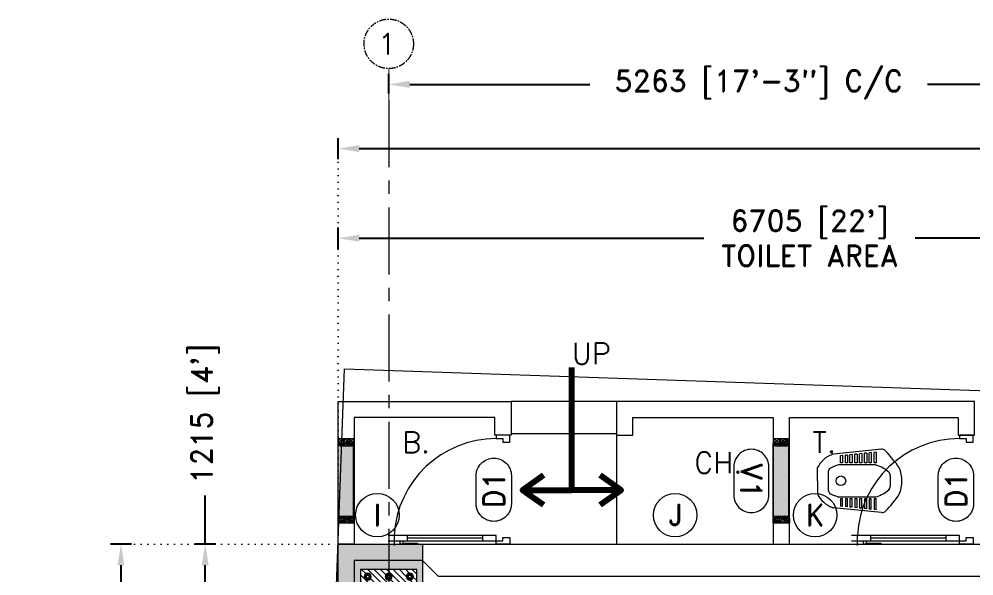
# Model space of a CAD drawing. Header units: millimetres. Extents: x 5227 to 261376, y 53707 to 123566.
# Drawn here: x 53795 to 60586, y 112463 to 116422 of the extents above; entities that cross this region are included whole.
import ezdxf

# ---------------------------------------------------------------- set-up
doc = ezdxf.new("R2010")
doc.units = ezdxf.units.MM
doc.header["$PDMODE"] = 35
doc.header["$PDSIZE"] = -10
doc.linetypes.add('CENTERX2', pattern=[101.6, 63.5, -12.7, 12.7, -12.7])
doc.linetypes.add('DOT', pattern=[6.35, 0, -6.35])
doc.layers.get('0').update_dxf_attribs({"lineweight": 0})
doc.layers.get('Defpoints').update_dxf_attribs({"lineweight": 0})
for name, color, linetype, lineweight in [('NETMANH', 44, 'Continuous', 0), ('PV_COLUMN_LINE', 4, 'Continuous', 0), ('PV_DIMENTION_SECOND_ROMANS', 7, 'Continuous', 0), ('PV_DOTED LINE', 252, 'DOT', 0), ('PV_EXTRA_LINE', 252, 'Continuous', 0), ('PV_GRID MARKING', 252, 'Continuous', 0), ('PV_MARKING_ARROW', 7, 'Continuous', 0), ('PV_MASONRY', 10, 'Continuous', 0), ('PV_SLAB_LINE', 30, 'Continuous', 0), ('PV_STEEL_I SECTION', 5, 'Continuous', 0), ('PV_STEEL_PLATE', 4, 'Continuous', 0), ('PV_TEXT_ROMAND', 1, 'Continuous', 0), ('PV_TEXT_ROMANS', 7, 'Continuous', 0)]:
    doc.layers.add(name, color=color, linetype=linetype, lineweight=lineweight)
doc.layers.add('PV_GRID_LINE', color=252, linetype='CENTERX2', lineweight=0, transparency=0.5)
doc.layers.add('PV_HATCH', color=252, linetype='Continuous', lineweight=0, transparency=0.5)
doc.styles.add('PV_ROMAND', font='romand.shx')
doc.styles.add('PV_ROMANS', font='romans.shx')
doc.dimstyles.new('PV_1-75_MM', dxfattribs={"dimscale": 75, "dimtxt": 2, "dimasz": 2, "dimexe": 1, "dimexo": 0.625, "dimtad": 0, "dimdec": 0, "dimdsep": 46, "dimtxsty": 'PV_ROMAND', "dimcen": 2.5, "dimadec": 0, "dimazin": 0, "dimtfac": 1, "dimtdec": 0, "dimtmove": 1, "dimatfit": 2, "dimfxl": 1, "dimfxlon": 1, "dimarcsym": 0})
doc.dimstyles.new('PV_1-75_MM_FOOT', dxfattribs={"dimscale": 75, "dimtxt": 2, "dimasz": 2, "dimexe": 1, "dimexo": 0.625, "dimtad": 0, "dimdec": 0, "dimdsep": 46, "dimtxsty": 'PV_ROMAND', "dimcen": 2.5, "dimadec": 0, "dimazin": 0, "dimtfac": 1, "dimtdec": 0, "dimtmove": 1, "dimatfit": 2, "dimfxl": 1, "dimfxlon": 1, "dimarcsym": 0})
pattern_1 = [(0, (-125.03, 0), (100, 100), [30, -70]), (0, (-125.03, 5), (100, 100), [30, -70]), (0, (-120.03, 15), (100, 100), [20, -80]), (0, (-115.03, 25), (100, 100), [15, -85]), (0, (-115.03, 35), (100, 100), [10, -90]), (0, (-140.03, 45), (100, 100), [5, -25, 5, -65]), (0, (-125.03, 50), (100, 100), [5, -40, 15, -40]), (0, (-105.03, 55), (100, 100), [5, -5, 5, -85]), (0, (-110.03, 60), (100, 100), [5, -95]), (0, (-115.03, 70), (100, 100), [15, -85]), (0, (-115.03, 80), (100, 100), [20, -80]), (0, (-120.03, 90), (100, 100), [25, -30, 5, -40]), (90, (-160.03, 30), (-100, 100), [5, -10, 25, -60]), (90, (-155.03, 40), (-100, 100), [5, -5, 15, -75]), (90, (-150.03, 80), (-100, 100), [10, -90]), (90, (-145.03, 40), (-100, 100), [20, -30, 5, -45]), (90, (-140.03, 95), (-100, 100), [5, -95]), (90, (-135.03, 45), (-100, 100), [15, -85]), (90, (-125.03, 50), (-100, 100), [10, -90]), (90, (-115.03, 50), (-100, 100), [5, -15, 15, -65]), (90, (-110.03, 55), (-100, 100), [5, -95]), (90, (-105.03, 35), (-100, 100), [14, -86]), (90, (-100.03, 15), (-100, 100), [10, -90]), (90, (-90.03, 55), (-100, 100), [5, -95]), (90, (-80.03, 50), (-100, 100), [15, -85]), (90, (-70.03, 50), (-100, 100), [15, -85]), (45, (-85.03, 10), (1e-14, 100), [7.071, -7.071, 7.071, -120.208356]), (45, (-105.03, 35), (1e-14, 100), [14.142, -127.279356]), (45, (-145.03, 85), (1e-14, 100), [14.142, -127.279356]), (45, (-125.03, 60), (1e-14, 100), [14.142, -127.279356]), (45, (-120.03, 40), (1e-14, 100), [14.142, -127.279356]), (45, (-90.03, 20), (1e-14, 100), [14.142, -127.279356]), (45, (-100.03, 25), (1e-14, 100), [21.2132, -120.208156]), (45, (-130.03, 70), (1e-14, 100), [7.071, -134.350356]), (45, (-135.03, 80), (1e-14, 100), [7.071, -134.350356]), (45, (-95.03, 80), (1e-14, 100), [7.071, -134.350356]), (45, (-135.03, 30), (1e-14, 100), [7.071, -134.350356]), (45, (-80.03, 65), (1e-14, 100), [7.071, -134.350356]), (45, (-115.03, 55), (1e-14, 100), [7.071, -134.350356]), (45, (-105.03, 65), (1e-14, 100), [7.071, -134.350356]), (135, (-110.03, 45), (-100, 1e-14), [7.071, -7.071, 21.2132, -106.066156]), (135, (-95.03, 45), (-100, 1e-14), [7.071, -134.350356]), (135, (-95.03, 10), (-100, 1e-14), [7.071, -134.350356]), (135, (-115.03, 35), (-100, 1e-14), [7.071, -134.350356]), (135, (-100.03, 55), (-100, 1e-14), [7.071, -134.350356]), (135, (-125.03, 30), (-100, 1e-14), [7.071, -134.350356]), (135, (-85.03, 30), (-100, 1e-14), [7.071, -134.350356]), (135, (-155.03, 0), (-100, 1e-14), [7.071, -134.350356]), (135, (-150.03, 5), (-100, 1e-14), [14.142, -127.279356]), (135, (-145.03, 10), (-100, 1e-14), [14.142, -127.279356]), (135, (-135.03, 10), (-100, 1e-14), [14.142, -127.279356]), (135, (-130.03, 20), (-100, 1e-14), [14.142, -127.279356]), (135, (-90.03, 60), (-100, 1e-14), [14.142, -127.279356]), (135, (-70.03, 10), (-100, 1e-14), [14.142, -127.279356]), (135, (-65.03, 90), (-100, 1e-14), [14.142, -127.279356]), (135, (-65.03, 80), (-100, 1e-14), [14.142, -127.279356]), (135, (-75.03, 75), (-100, 1e-14), [14.142, -127.279356]), (135, (-145.03, 75), (-100, 1e-14), [21.2132, -120.208156]), (135, (-80.03, 65), (-100, 1e-14), [21.2132, -120.208156]), (26.565051, (-135.033, 95), (100, 4e-08), [11.18, -212.426798]), (26.565051, (-135.033, 45), (100, 4e-08), [11.18, -212.426798]), (26.565051, (-125.033, 75), (100, 4e-08), [11.18, -212.426798]), (26.565051, (-95.033, 5), (100, 4e-08), [11.18, -212.426798]), (26.565051, (-100.033, 15), (100, 4e-08), [11.18, -212.426798]), (26.565051, (-130.033, 35), (100, 4e-08), [11.18, -212.426798]), (26.565051, (-130.033, 85), (100, 4e-08), [11.18, -212.426798]), (26.565051, (-100.033, 55), (100, 4e-08), [22.36, -201.246798]), (63.434949, (-100.033, 70), (5e-09, 100), [11.18, -212.426798]), (63.434949, (-85.033, 40), (5e-09, 100), [11.18, -212.426798]), (63.434949, (-135.033, 60), (5e-09, 100), [11.18, -212.426798]), (63.434949, (-155.033, 65), (5e-09, 100), [11.18, -212.426798]), (63.434949, (-95.033, 45), (5e-09, 100), [11.18, -212.426798]), (63.434949, (-105.033, 45), (5e-09, 100), [11.18, -212.426798]), (63.434949, (-145.033, 60), (5e-09, 100), [22.36, -201.246798]), (63.434949, (-70.033, 25), (5e-09, 100), [22.36, -201.246798]), (63.434949, (-80.033, 30), (5e-09, 100), [22.36, -201.246798]), (116.565051, (-160.033, 15), (-4e-08, 100), [11.18, -212.426798]), (116.565051, (-160.033, 70), (-4e-08, 100), [11.18, -212.426798]), (116.565051, (-140.033, 0), (-4e-08, 100), [11.18, -212.426798]), (116.565051, (-150.033, 90), (-4e-08, 100), [11.18, -212.426798]), (116.565051, (-140.033, 30), (-4e-08, 100), [11.18, -212.426798]), (116.565051, (-120.033, 40), (-4e-08, 100), [11.18, -212.426798]), (116.565051, (-110.033, 60), (-4e-08, 100), [11.18, -212.426798]), (116.565051, (-155.033, 20), (3.2e-05, 100.000016), [11.18, -212.426798]), (116.565051, (-130.033, 35), (-4e-08, 100), [11.18, -212.426798]), (116.565051, (-100.033, 25), (-4e-08, 100), [11.18, -212.426798]), (116.565051, (-90.033, 35), (-4e-08, 100), [11.18, -212.426798]), (116.565051, (-70.033, 65), (-4e-08, 100), [11.18, -212.426798]), (116.565051, (-145.033, 95), (-4e-08, 100), [11.18, -212.426798]), (116.565051, (-160.033, 90), (-4e-08, 100), [22.36, -201.246798]), (116.565051, (-145.033, 20), (-4e-08, 100), [22.36, -201.246798]), (153.434949, (-160.033, 5), (-100, 5e-09), [11.18, -212.426798]), (153.434949, (-75.033, 0), (-100, 5e-09), [11.18, -212.426798]), (153.434949, (-80.033, 50), (-100, 5e-09), [11.18, -212.426798]), (153.434949, (-120.033, 15), (-100, 5e-09), [11.18, -212.426798]), (153.434949, (-125.033, 5), (-100, 5e-09), [11.18, -212.426798]), (153.434949, (-115.033, 25), (-100, 5e-09), [11.18, -212.426798]), (153.434949, (-85.033, 85), (-100, 5e-09), [11.18, -212.426798]), (153.434949, (-75.033, 90), (-100, 5e-09), [22.36, -201.246798])]

# ---------------------------------------------------------------- blocks, each defined once
blk = doc.blocks.new('*U314')
at = {"color": 7}
blk.add_circle((0, 234.5), 234.5, dxfattribs=at)
at = {"layer": 'PV_EXTRA_LINE', "linetype": 'CENTERX2', "ltscale": 10}
blk.add_line((0, -299.9), (0, -33709.3), dxfattribs=at)
at = {"layer": 'PV_GRID MARKING', "color": 7, "const_width": 10}
blk.add_lwpolyline([(0, 0), (0, -299.9)], dxfattribs=at)
at = {"layer": 'PV_TEXT_ROMANS', "color": 7, "style": 'PV_ROMANS'}
blk.add_attdef('1', (-101.5, 132.4), '', height=200, dxfattribs=at)
blk = doc.blocks.new('*D779')
at = {"layer": 'Defpoints', "color": 0, "transparency": 16777216}
for p in [(61686.9, 115958.1), (56423.6, 115845.6), (61686.9, 115845.6)]:
    blk.add_point(p, dxfattribs=at)
at = {"layer": 'PV_DIMENTION_SECOND_ROMANS', "color": 0, "lineweight": -2, "transparency": 16777216}
for p, q in [((56423.6, 115892.5), (56423.6, 116033.1)), ((61686.9, 115892.5), (61686.9, 116033.1)), ((56573.6, 115958.1), (57854.8, 115958.1)), ((61536.9, 115958.1), (60255.7, 115958.1))]:
    blk.add_line(p, q, dxfattribs=at)
at = {"layer": 'PV_DIMENTION_SECOND_ROMANS', "color": 0, "transparency": 16777216}
for points in [[(56573.6, 115983.1), (56573.6, 115933.1), (56423.6, 115958.1)], [(61536.9, 115933.1), (61536.9, 115983.1), (61686.9, 115958.1)]]:
    blk.add_solid(points, dxfattribs=at)
at = {"layer": 'PV_DIMENTION_SECOND_ROMANS', "color": 0, "transparency": 16777216, "insert": (59055.3, 115958.1), "char_height": 150, "attachment_point": 5, "style": 'PV_ROMAND'}
blk.add_mtext('5263 [17\'-3"] C/C', dxfattribs=at)
blk = doc.blocks.new('*D785')
at = {"layer": 'Defpoints', "color": 0, "transparency": 16777216}
for p in [(62768.6, 114864.5), (56063.6, 113703.5), (62768.6, 113703.5)]:
    blk.add_point(p, dxfattribs=at)
at = {"layer": 'PV_DIMENTION_SECOND_ROMANS', "color": 0, "lineweight": -2, "transparency": 16777216}
for p, q in [((56063.6, 114789.5), (56063.6, 114939.5)), ((62768.6, 114789.5), (62768.6, 114939.5)), ((56213.6, 114864.5), (58665.7, 114864.5)), ((62618.6, 114864.5), (60166.6, 114864.5))]:
    blk.add_line(p, q, dxfattribs=at)
at = {"layer": 'PV_DIMENTION_SECOND_ROMANS', "color": 0, "transparency": 16777216}
for points in [[(56213.6, 114889.5), (56213.6, 114839.5), (56063.6, 114864.5)], [(62618.6, 114839.5), (62618.6, 114889.5), (62768.6, 114864.5)]]:
    blk.add_solid(points, dxfattribs=at)
at = {"layer": 'PV_DIMENTION_SECOND_ROMANS', "color": 0, "transparency": 16777216, "insert": (59416.1, 114864.5), "char_height": 150, "attachment_point": 5, "style": 'PV_ROMAND'}
blk.add_mtext("6705 [22']\\PTOILET AREA", dxfattribs=at)
blk = doc.blocks.new('*D788')
at = {"layer": 'Defpoints', "color": 0, "transparency": 16777216}
for p in [(88363.6, 115501.6), (56063.6, 112688.5), (88363.6, 112688.5)]:
    blk.add_point(p, dxfattribs=at)
at = {"layer": 'PV_DIMENTION_SECOND_ROMANS', "color": 0, "lineweight": -2, "transparency": 16777216}
for p, q in [((56063.6, 115426.6), (56063.6, 115576.6)), ((88363.6, 115426.6), (88363.6, 115576.6)), ((56213.6, 115501.6), (70023.9, 115501.6)), ((88213.6, 115501.6), (74403.3, 115501.6))]:
    blk.add_line(p, q, dxfattribs=at)
at = {"layer": 'PV_DIMENTION_SECOND_ROMANS', "color": 0, "transparency": 16777216}
for points in [[(56213.6, 115526.6), (56213.6, 115476.6), (56063.6, 115501.6)], [(88213.6, 115476.6), (88213.6, 115526.6), (88363.6, 115501.6)]]:
    blk.add_solid(points, dxfattribs=at)
at = {"layer": 'PV_DIMENTION_SECOND_ROMANS', "color": 0, "transparency": 16777216, "insert": (72213.6, 115501.6), "char_height": 150, "attachment_point": 5, "style": 'PV_ROMAND'}
blk.add_mtext("32300 [106'] OUT TO OUT BUILDING", dxfattribs=at)
blk = doc.blocks.new('*D792')
at = {"layer": 'Defpoints', "color": 0, "transparency": 16777216}
for p in [(56063.6, 112688.5), (54519.3, 90938.5), (56063.6, 90938.5)]:
    blk.add_point(p, dxfattribs=at)
at = {"layer": 'PV_DIMENTION_SECOND_ROMANS', "color": 0, "lineweight": -2, "transparency": 16777216}
for p, q in [((54594.3, 112688.5), (54444.3, 112688.5)), ((54519.3, 112538.5), (54519.3, 104156.8)), ((54519.3, 91088.5), (54519.3, 99470.2)), ((54594.3, 90938.5), (54444.3, 90938.5))]:
    blk.add_line(p, q, dxfattribs=at)
at = {"layer": 'PV_DIMENTION_SECOND_ROMANS', "color": 0, "transparency": 16777216}
for points in [[(54544.3, 112538.5), (54494.3, 112538.5), (54519.3, 112688.5)], [(54494.3, 91088.5), (54544.3, 91088.5), (54519.3, 90938.5)]]:
    blk.add_solid(points, dxfattribs=at)
at = {"layer": 'PV_DIMENTION_SECOND_ROMANS', "color": 0, "transparency": 16777216, "insert": (54519.3, 101813.5), "char_height": 150, "attachment_point": 5, "rotation": 90, "style": 'PV_ROMAND'}
blk.add_mtext('21750 [71\'-4"] OUT TO OUT BUILDING', dxfattribs=at)
blk = doc.blocks.new('*D826')
at = {"layer": 'Defpoints', "color": 0, "transparency": 16777216}
for p in [(55118, 112688.5), (56063.6, 112688.5), (56063.6, 111473.5)]:
    blk.add_point(p, dxfattribs=at)
at = {"layer": 'PV_DIMENTION_SECOND_ROMANS', "color": 0, "lineweight": -2, "transparency": 16777216}
for p, q in [((55118, 112688.5), (55118, 113034.6)), ((55193, 112688.5), (55043, 112688.5)), ((55118, 111623.5), (55118, 112538.5)), ((55193, 111473.5), (55043, 111473.5))]:
    blk.add_line(p, q, dxfattribs=at)
at = {"layer": 'PV_DIMENTION_SECOND_ROMANS', "color": 0, "transparency": 16777216}
for points in [[(55143, 112538.5), (55093, 112538.5), (55118, 112688.5)], [(55093, 111623.5), (55143, 111623.5), (55118, 111473.5)]]:
    blk.add_solid(points, dxfattribs=at)
at = {"layer": 'PV_DIMENTION_SECOND_ROMANS', "color": 0, "transparency": 16777216, "insert": (55118, 113617.2), "char_height": 150, "attachment_point": 5, "rotation": 90, "style": 'PV_ROMAND'}
blk.add_mtext("1215 [4']", dxfattribs=at)
blk = doc.blocks.new('G$C8B689587')
at = {"color": 0}
blk.add_lwpolyline([(-18, -10.4), (0, -20.8), (18, -10.4), (18, 10.4), (0, 20.8), (-18, 10.4)], close=True, dxfattribs=at)
for radius in [25, 12]:
    blk.add_circle((0, 0), radius, dxfattribs=at)
at = {"color": 8}
blk.add_circle((0, 0), 18, dxfattribs=at)
blk.add_arc((0, 0), 10.7, 260.61275, 197.73224, dxfattribs=at)
blk = doc.blocks.new('TYP. BASE PLATE2')
at = {"layer": 'PV_HATCH'}
h = blk.add_hatch(dxfattribs=at)
h.set_pattern_fill('ANSI31', color=252, scale=10)
h.paths.add_polyline_path([(21464.3, 21026.1), (21464.3, 20356.1), (21864.3, 20356.1), (21864.3, 21026.1)])
h.paths.add_polyline_path([(21839.3, 20976.1, 1), (21789.3, 20976.1, 1)], flags=16)
h.paths.add_polyline_path([(21689.3, 20976.1, 1), (21639.3, 20976.1, 1)], flags=16)
h.paths.add_polyline_path([(21539.3, 20976.1, 1), (21489.3, 20976.1, 1)], flags=16)
h.paths.add_polyline_path([(21539.3, 20691.1, 1), (21489.3, 20691.1, 1)], flags=16)
h.paths.add_polyline_path([(21839.3, 20691.1, 1), (21789.3, 20691.1, 1)], flags=16)
h.paths.add_polyline_path([(21839.3, 20406.1, 1), (21789.3, 20406.1, 1)], flags=16)
h.paths.add_polyline_path([(21689.3, 20406.1, 1), (21639.3, 20406.1, 1)], flags=16)
h.paths.add_polyline_path([(21539.3, 20406.1, 1), (21489.3, 20406.1, 1)], flags=16)
h.paths.add_polyline_path([(21564.3, 20916.1), (21564.3, 20926.1), (21764.3, 20926.1), (21764.3, 20916.1), (21666.8, 20916.1), (21666.8, 20466.1), (21764.3, 20466.1), (21764.3, 20456.1), (21564.3, 20456.1), (21564.3, 20466.1), (21661.8, 20466.1), (21661.8, 20916.1)], flags=16)
h.paths.add_polyline_path([(21805.3, 20960.6), (21796.3, 20965.8), (21796.3, 20976.1), (21796.3, 20986.5), (21805.3, 20991.7), (21814.3, 20996.9), (21823.3, 20991.7), (21832.3, 20986.5), (21832.3, 20976.1), (21832.3, 20965.8), (21823.3, 20960.6), (21814.3, 20955.4)], flags=0)
h.paths.add_polyline_path([(21655.3, 20960.6), (21646.3, 20965.8), (21646.3, 20976.1), (21646.3, 20986.5), (21655.3, 20991.7), (21664.3, 20996.9), (21673.3, 20991.7), (21682.3, 20986.5), (21682.3, 20976.1), (21682.3, 20965.8), (21673.3, 20960.6), (21664.3, 20955.4)], flags=0)
h.paths.add_polyline_path([(21505.3, 20960.6), (21496.3, 20965.8), (21496.3, 20976.1), (21496.3, 20986.5), (21505.3, 20991.7), (21514.3, 20996.9), (21523.3, 20991.7), (21532.3, 20986.5), (21532.3, 20976.1), (21532.3, 20965.8), (21523.3, 20960.6), (21514.3, 20955.4)], flags=0)
h.paths.add_polyline_path([(21505.3, 20675.6), (21496.3, 20680.8), (21496.3, 20691.1), (21496.3, 20701.5), (21505.3, 20706.7), (21514.3, 20711.9), (21523.3, 20706.7), (21532.3, 20701.5), (21532.3, 20691.1), (21532.3, 20680.8), (21523.3, 20675.6), (21514.3, 20670.4)], flags=0)
h.paths.add_polyline_path([(21805.3, 20675.6), (21796.3, 20680.8), (21796.3, 20691.1), (21796.3, 20701.5), (21805.3, 20706.7), (21814.3, 20711.9), (21823.3, 20706.7), (21832.3, 20701.5), (21832.3, 20691.1), (21832.3, 20680.8), (21823.3, 20675.6), (21814.3, 20670.4)], flags=0)
h.paths.add_polyline_path([(21805.3, 20390.6), (21796.3, 20395.8), (21796.3, 20406.1), (21796.3, 20416.5), (21805.3, 20421.7), (21814.3, 20426.9), (21823.3, 20421.7), (21832.3, 20416.5), (21832.3, 20406.1), (21832.3, 20395.8), (21823.3, 20390.6), (21814.3, 20385.4)], flags=0)
h.paths.add_polyline_path([(21655.3, 20390.6), (21646.3, 20395.8), (21646.3, 20406.1), (21646.3, 20416.5), (21655.3, 20421.7), (21664.3, 20426.9), (21673.3, 20421.7), (21682.3, 20416.5), (21682.3, 20406.1), (21682.3, 20395.8), (21673.3, 20390.6), (21664.3, 20385.4)], flags=0)
h.paths.add_polyline_path([(21505.3, 20390.6), (21496.3, 20395.8), (21496.3, 20406.1), (21496.3, 20416.5), (21505.3, 20421.7), (21514.3, 20426.9), (21523.3, 20421.7), (21532.3, 20416.5), (21532.3, 20406.1), (21532.3, 20395.8), (21523.3, 20390.6), (21514.3, 20385.4)], flags=0)
at = {"layer": 'PV_STEEL_I SECTION'}
for points in [[(21564.3, 20926.1), (21764.3, 20926.1), (21764.3, 20916.1), (21564.3, 20916.1)], [(21661.8, 20916.1), (21666.8, 20916.1), (21666.8, 20466.1), (21661.8, 20466.1)], [(21564.3, 20456.1), (21764.3, 20456.1), (21764.3, 20466.1), (21564.3, 20466.1)]]:
    blk.add_lwpolyline(points, close=True, dxfattribs=at)
at = {"layer": 'PV_STEEL_PLATE'}
blk.add_lwpolyline([(21464.3, 21026.1), (21864.3, 21026.1), (21864.3, 20356.1), (21464.3, 20356.1)], close=True, dxfattribs=at)
for p in [(21514.3, 20976.1), (21664.3, 20976.1), (21814.3, 20976.1), (21514.3, 20691.1), (21814.3, 20691.1), (21514.3, 20406.1), (21664.3, 20406.1), (21814.3, 20406.1)]:
    blk.add_blockref('G$C8B689587', p)
blk = doc.blocks.new('49TEYM21')
at = {"layer": 'PV_HATCH'}
h = blk.add_hatch(color=252, dxfattribs=at)
h.dxf.hatch_style = 1
h.paths.add_polyline_path([(46823.4, 21436.1), (46823.4, 20536.1), (47423.4, 20536.1), (47423.4, 21436.1)])
h.paths.add_polyline_path([(47263.4, 21256.1), (47263.4, 20586.1), (46863.4, 20586.1), (46863.4, 21256.1)], flags=16)
h.paths.add_polyline_path([(46938.4, 20636.1, 1), (46888.4, 20636.1, 1)], flags=0)
h.paths.add_polyline_path([(46904.4, 20620.6), (46895.4, 20625.8), (46895.4, 20636.1), (46895.4, 20646.5), (46904.4, 20651.7), (46913.4, 20656.9), (46922.4, 20651.7), (46931.4, 20646.5), (46931.4, 20636.1), (46931.4, 20625.8), (46922.4, 20620.6), (46913.4, 20615.4)], flags=0)
h.paths.add_polyline_path([(47088.4, 20636.1, 1), (47038.4, 20636.1, 1)], flags=0)
h.paths.add_polyline_path([(47054.4, 20620.6), (47045.4, 20625.8), (47045.4, 20636.1), (47045.4, 20646.5), (47054.4, 20651.7), (47063.4, 20656.9), (47072.4, 20651.7), (47081.4, 20646.5), (47081.4, 20636.1), (47081.4, 20625.8), (47072.4, 20620.6), (47063.4, 20615.4)], flags=0)
h.paths.add_polyline_path([(47238.4, 20636.1, 1), (47188.4, 20636.1, 1)], flags=0)
h.paths.add_polyline_path([(47204.4, 20620.6), (47195.4, 20625.8), (47195.4, 20636.1), (47195.4, 20646.5), (47204.4, 20651.7), (47213.4, 20656.9), (47222.4, 20651.7), (47231.4, 20646.5), (47231.4, 20636.1), (47231.4, 20625.8), (47222.4, 20620.6), (47213.4, 20615.4)], flags=0)
h.paths.add_polyline_path([(47238.4, 20921.1, 1), (47188.4, 20921.1, 1)], flags=0)
h.paths.add_polyline_path([(47204.4, 20905.6), (47195.4, 20910.8), (47195.4, 20921.1), (47195.4, 20931.5), (47204.4, 20936.7), (47213.4, 20941.9), (47222.4, 20936.7), (47231.4, 20931.5), (47231.4, 20921.1), (47231.4, 20910.8), (47222.4, 20905.6), (47213.4, 20900.4)], flags=0)
h.paths.add_polyline_path([(46938.4, 20921.1, 1), (46888.4, 20921.1, 1)], flags=0)
h.paths.add_polyline_path([(46904.4, 20905.6), (46895.4, 20910.8), (46895.4, 20921.1), (46895.4, 20931.5), (46904.4, 20936.7), (46913.4, 20941.9), (46922.4, 20936.7), (46931.4, 20931.5), (46931.4, 20921.1), (46931.4, 20910.8), (46922.4, 20905.6), (46913.4, 20900.4)], flags=0)
h.paths.add_polyline_path([(46938.4, 21206.1, 1), (46888.4, 21206.1, 1)], flags=0)
h.paths.add_polyline_path([(46904.4, 21190.6), (46895.4, 21195.8), (46895.4, 21206.1), (46895.4, 21216.5), (46904.4, 21221.7), (46913.4, 21226.9), (46922.4, 21221.7), (46931.4, 21216.5), (46931.4, 21206.1), (46931.4, 21195.8), (46922.4, 21190.6), (46913.4, 21185.4)], flags=0)
h.paths.add_polyline_path([(47088.4, 21206.1, 1), (47038.4, 21206.1, 1)], flags=0)
h.paths.add_polyline_path([(47054.4, 21190.6), (47045.4, 21195.8), (47045.4, 21206.1), (47045.4, 21216.5), (47054.4, 21221.7), (47063.4, 21226.9), (47072.4, 21221.7), (47081.4, 21216.5), (47081.4, 21206.1), (47081.4, 21195.8), (47072.4, 21190.6), (47063.4, 21185.4)], flags=0)
h.paths.add_polyline_path([(47238.4, 21206.1, 1), (47188.4, 21206.1, 1)], flags=0)
h.paths.add_polyline_path([(47204.4, 21190.6), (47195.4, 21195.8), (47195.4, 21206.1), (47195.4, 21216.5), (47204.4, 21221.7), (47213.4, 21226.9), (47222.4, 21221.7), (47231.4, 21216.5), (47231.4, 21206.1), (47231.4, 21195.8), (47222.4, 21190.6), (47213.4, 21185.4)], flags=0)
h.paths.add_polyline_path([(47060.9, 20696.1), (47060.9, 21146.1), (46963.4, 21146.1), (46963.4, 21156.1), (47163.4, 21156.1), (47163.4, 21146.1), (47065.9, 21146.1), (47065.9, 20696.1), (47163.4, 20696.1), (47163.4, 20686.1), (46963.4, 20686.1), (46963.4, 20696.1)], flags=0)
at = {"layer": 'PV_COLUMN_LINE'}
blk.add_lwpolyline([(47423.4, 21436.1), (46823.4, 21436.1), (46823.4, 20536.1), (47423.4, 20536.1)], close=True, dxfattribs=at)
at = {"layer": 'PV_DIMENTION_SECOND_ROMANS'}
blk.add_blockref('TYP. BASE PLATE2', (25399, 230), dxfattribs=at)
blk = doc.blocks.new('mb-di800')
blk.add_line((25, 850), (-8.2, 850))
for points in [[(25, 893.3), (25, 850)], [(25, 750), (65, 750), (65, 850), (25, 850), (25, 750)], [(65, 850), (65, 893.3)], [(25, 806.4), (3.4, 806.4), (3.4, 676.6)], [(25, 784.7), (7.7, 784.7), (7.7, 676.6), (3.4, 676.6)], [(65, 200), (65, 776.6)], [(25, 763.1), (25, 186.5)], [(65, 200), (25, 200), (25, 100), (65, 100), (65, 200)]]:
    blk.add_lwpolyline(points)
for points in [[(0, 0), (0, 100), (25, 100), (25, 50), (50, 50), (50, 0)], [(800, 0), (800, 100), (775, 100), (775, 50), (750, 50), (750, 0)]]:
    blk.add_lwpolyline(points, close=True)
at = {"layer": 'NETMANH', "linetype": 'Continuous'}
blk.add_line((45, 200), (45, 750), dxfattribs=at)
blk.add_arc((25, 100), 750, 0, 86.94277, dxfattribs=at)
blk = doc.blocks.new('A$C78EE208A')
for p, q in [((0.1893, 0.4891), (0.1092, 0.4891)), ((0.1893, 0.4891), (0.2694, 0.4891)), ((0.24, 0.4264), (0.1386, 0.4264)), ((0, 0.1066), (0.0287, 0.3932)), ((0.0372, 0.3392), (0.0385, 0.3519)), ((0.0817, 0.3519), (0.0385, 0.3519)), ((0.0817, 0.3392), (0.0817, 0.3519)), ((0.0931, 0.1479), (0.0931, 0.3639)), ((0.2855, 0.1479), (0.2855, 0.3639)), ((0.2969, 0.3519), (0.3401, 0.3519)), ((0.2969, 0.3392), (0.2969, 0.3519)), ((0.3414, 0.3392), (0.3401, 0.3519)), ((0.3785, 0.1071), (0.3499, 0.3932)), ((0.0315, 0.2823), (0.0328, 0.295)), ((0.0817, 0.295), (0.0328, 0.295)), ((0.0342, 0.3097), (0.0355, 0.3225)), ((0.0342, 0.3097), (0.0817, 0.3097)), ((0.0817, 0.3225), (0.0355, 0.3225)), ((0.0372, 0.3392), (0.0817, 0.3392)), ((0.0817, 0.3097), (0.0817, 0.3225)), ((0.0817, 0.2823), (0.0817, 0.295)), ((0.3414, 0.3392), (0.2969, 0.3392)), ((0.2969, 0.3225), (0.3431, 0.3225)), ((0.2969, 0.3097), (0.2969, 0.3225)), ((0.3444, 0.3097), (0.2969, 0.3097)), ((0.2969, 0.295), (0.3458, 0.295)), ((0.2969, 0.2823), (0.2969, 0.295)), ((0.3444, 0.3097), (0.3431, 0.3225)), ((0.3471, 0.2823), (0.3458, 0.295)), ((0.0257, 0.2244), (0.027, 0.2372)), ((0.0817, 0.2372), (0.027, 0.2372)), ((0.0285, 0.2529), (0.0298, 0.2656)), ((0.0285, 0.2529), (0.0817, 0.2529)), ((0.0817, 0.2656), (0.0298, 0.2656)), ((0.0315, 0.2823), (0.0817, 0.2823)), ((0.0817, 0.2529), (0.0817, 0.2656)), ((0.0817, 0.2244), (0.0817, 0.2372)), ((0.3471, 0.2823), (0.2969, 0.2823)), ((0.2969, 0.2529), (0.2969, 0.2656)), ((0.2969, 0.2656), (0.3488, 0.2656)), ((0.3501, 0.2529), (0.2969, 0.2529)), ((0.2969, 0.2372), (0.3516, 0.2372)), ((0.2969, 0.2244), (0.2969, 0.2372)), ((0.3501, 0.2529), (0.3488, 0.2656)), ((0.3529, 0.2244), (0.3516, 0.2372)), ((0.02, 0.1676), (0.0213, 0.1803)), ((0.0817, 0.1803), (0.0213, 0.1803)), ((0.0227, 0.195), (0.024, 0.2078)), ((0.0227, 0.195), (0.0817, 0.195)), ((0.0817, 0.2078), (0.024, 0.2078)), ((0.0257, 0.2244), (0.0817, 0.2244)), ((0.0817, 0.195), (0.0817, 0.2078)), ((0.0817, 0.1676), (0.0817, 0.1803)), ((0.3529, 0.2244), (0.2969, 0.2244)), ((0.2969, 0.195), (0.2969, 0.2078)), ((0.2969, 0.2078), (0.3546, 0.2078)), ((0.3559, 0.195), (0.2969, 0.195)), ((0.2969, 0.1803), (0.3573, 0.1803)), ((0.2969, 0.1676), (0.2969, 0.1803)), ((0.3559, 0.195), (0.3546, 0.2078)), ((0.3586, 0.1676), (0.3573, 0.1803)), ((0.017, 0.1381), (0.0183, 0.1509)), ((0.017, 0.1381), (0.0817, 0.1381)), ((0.0817, 0.1509), (0.0183, 0.1509)), ((0.02, 0.1676), (0.0817, 0.1676)), ((0.0817, 0.1381), (0.0817, 0.1509)), ((0.3586, 0.1676), (0.2969, 0.1676)), ((0.2969, 0.1509), (0.3603, 0.1509)), ((0.2969, 0.1381), (0.2969, 0.1509)), ((0.3616, 0.1381), (0.2969, 0.1381)), ((0.3616, 0.1381), (0.3603, 0.1509)), ((0.2204, 0.0538), (0.1582, 0.0538))]:
    blk.add_line(p, q)
blk.add_circle((0.19, 0.3496), 0.029)
for centre, radius, start, end in [((0.1827, 0.3444), 0.1623, 116.9171, 159.7262), ((0.1959, 0.3444), 0.1623, 20.2738, 63.0829), ((0.0585, 0.3902), 0.03, 159.7262, 174.2822), ((0.1386, 0.3964), 0.03, 90, 151.2906), ((0.24, 0.3964), 0.03, 28.7094, 90), ((0.3201, 0.3902), 0.03, 5.7178, 20.2738), ((0.1231, 0.1479), 0.03, 180, 197.3278), ((0.2555, 0.1479), 0.03, 342.6722, 0), ((0.2705, 0.1456), 0.015, 343.1769, 0), ((0.0299, 0.1036), 0.03, 174.2822, 226.1199), ((0.5728, 0.6683), 0.8134, 226.1199, 235.2459), ((0.1582, 0.0838), 0.03, 224.968, 270), ((0.2204, 0.0838), 0.03, 270, 315.032), ((-0.4817, 1.0129), 1.261, 306.56, 312.4215), ((0.3487, 0.1042), 0.03, 312.4215, 5.7178), ((0.1893, 0.1943), 0.2102, 247.5891, 292.4109)]:
    blk.add_arc(centre, radius, start, end)
for centre, major_axis, start_param, end_param in [((0.1893, 0.2689), (0, -0.2003), 3.924701, 4.218286), ((0.1893, 0.2689), (0, -0.2003), 2.0649, 2.358485), ((0.1893, 0.2385), (0, 0.2003), 8.373761, 8.925162), ((0.1893, 0.2385), (0, 0.2003), 9.924394, 10.475795)]:
    blk.add_ellipse(centre, major_axis=major_axis, ratio=0.545194, start_param=start_param, end_param=end_param)
blk = doc.blocks.new('VENTILATION')
at = {"true_color": 0x00ccf5}
h = blk.add_hatch(color=140, dxfattribs=at)
h.dxf.hatch_style = 1
h.set_gradient(color1=(0, 204, 245), color2=(201, 211, 226), centered=1, name='CURVED')
h.paths.add_polyline_path([(322458.5, -41491.4, -0.184483), (322454.7, -41481.4), (322454.7, -41396.4, -0.414214), (322469.7, -41381.4), (321939.7, -41381.4, -0.414214), (321954.7, -41396.4), (321954.7, -41481.4, -0.184483), (321950.8, -41491.4)])
h = blk.add_hatch()
h.set_pattern_fill('ANSI31', color=252)
h.paths.add_polyline_path([(321939.7, -41496.4), (322469.7, -41496.4, -0.213422), (322458.5, -41491.4), (321950.8, -41491.4, -0.213422)])
at = {"layer": 'PV_HATCH', "true_color": 0x3b3b3b}
h = blk.add_hatch(dxfattribs=at)
h.set_pattern_fill('LOGEND', color=250, scale=100, angle=180, pattern_type=2)
h.set_pattern_definition(pattern_1)
h.paths.add_polyline_path([(321939.7, -41381.4, -0.414214), (321954.7, -41396.4), (321954.7, -41481.4, -0.414214), (321939.7, -41496.4), (321904.7, -41496.4), (321904.7, -41381.4)])
h = blk.add_hatch(dxfattribs=at)
h.set_pattern_fill('LOGEND', color=250, scale=100, pattern_type=2)
h.set_pattern_definition(pattern_1)
h.paths.add_polyline_path([(322469.7, -41381.4, 0.414214), (322454.7, -41396.4), (322454.7, -41481.4, 0.414214), (322469.7, -41496.4), (322504.7, -41496.4), (322504.7, -41381.4)])
at = {"color": 152}
for p, q in [((321939.7, -41381.4), (322469.7, -41381.4)), ((321950.8, -41491.4), (322458.5, -41491.4)), ((321939.7, -41496.4), (322469.7, -41496.4))]:
    blk.add_line(p, q, dxfattribs=at)
for p, q in [((321939.7, -41496.4), (321939.7, -41381.4)), ((322469.7, -41496.4), (322469.7, -41381.4))]:
    blk.add_line(p, q)
for points in [[(321904.7, -41381.4), (321939.7, -41381.4, -0.414214), (321954.7, -41396.4), (321954.7, -41481.4, -0.414214), (321939.7, -41496.4), (321904.7, -41496.4)], [(322504.7, -41381.4), (322469.7, -41381.4, 0.414214), (322454.7, -41396.4), (322454.7, -41481.4, 0.414214), (322469.7, -41496.4), (322504.7, -41496.4)]]:
    blk.add_lwpolyline(points, format="xyb", close=True)
blk = doc.blocks.new('OUTER PLOT LINE')
at = {"color": 5}
blk.add_lwpolyline([(15164.2, 22387.3), (47530.3, 21281.1), (47530.3, -610.4), (14314.9, -610.4), (15164.2, 22387.3)], dxfattribs=at)

msp = doc.modelspace()

# ---------------------------------------------------------------- linework, layer by layer
at = {"layer": 'PV_DOTED LINE', "ltscale": 7.5}
for p in [(56063.6, 115501.6), (54519.3, 112688.5)]:
    msp.add_line(p, (56063.6, 112688.5), dxfattribs=at)
at = {"layer": 'PV_MASONRY', "color": 252}
msp.add_line((58043.6, 113463.5), (58043.6, 112688.5), dxfattribs=at)
at = {"layer": 'PV_MASONRY'}
msp.add_lwpolyline([(56293.6, 111473.5), (56063.6, 111473.5), (56063.6, 112688.5), (61911.9, 112688.5), (72845.3, 112688.5), (72845.3, 112458.5), (72553.6, 112458.5), (72438.6, 112573.5), (71988.6, 112573.5), (71873.6, 112458.5), (67290.3, 112458.5), (67175.3, 112573.5), (66725.3, 112573.5), (66610.3, 112458.5), (62026.9, 112458.5), (61911.9, 112573.5), (61461.9, 112573.5), (61346.9, 112458.5), (56778.6, 112458.5), (56663.6, 112573.5), (56178.6, 112573.5), (56178.6, 111788.5), (56293.6, 111673.5)], close=True, dxfattribs=at)
at = {"layer": 'PV_SLAB_LINE'}
for p, q in [((58043.6, 113703.5), (57293.6, 113703.5)), ((58043.6, 113473.5), (57293.6, 113473.5))]:
    msp.add_line(p, q, dxfattribs=at)

# ---------------------------------------------------------------- block references
at = {"color": 37, "rotation": 90}
for p in [(14682.2, -209066.1), (17777.2, -209066.1)]:
    msp.add_blockref('VENTILATION', p, dxfattribs=at)
at = {"layer": 'PV_DIMENTION_SECOND_ROMANS', "xscale": -1}
msp.add_blockref('49TEYM21', (103487, 91252.4), dxfattribs=at)

# ---------------------------------------------------------------- texts
at = {"layer": 'PV_TEXT_ROMAND', "color": 32, "linetype": 'Continuous', "true_color": 0xd66b00, "insert": (60457.4, 113076), "char_height": 150, "attachment_point": 5, "rotation": 90, "style": 'PV_ROMAND', "bg_fill": 3, "box_fill_scale": 1.2, "bg_fill_color": 1, "bg_fill_transparency": 0}
msp.add_mtext('D1', dxfattribs=at)
at = {"layer": 'PV_TEXT_ROMAND', "char_height": 150, "attachment_point": 5, "style": 'PV_ROMAND', "bg_fill": 3, "box_fill_scale": 1.2, "bg_fill_color": 1, "bg_fill_transparency": 0}
for s, insert in [('I', (56342.8, 112895.6)), ('J', (58460.3, 112895.6))]:
    msp.add_mtext(s, dxfattribs=dict(at, insert=insert))
at = {"layer": 'PV_TEXT_ROMANS', "char_height": 150, "attachment_point": 1, "style": 'PV_ROMANS'}
for s, insert in [('\\pxr0.05385,qc;UP', (57726.1, 114119.3)), ('\\pxr0.05385,qc;B.', (56518.7, 113488.6)), ('\\pxr0.05385,qc;T.', (59437.1, 113488.6)), ('\\pxr0.05385,qc;CH.', (58596.9, 113344))]:
    msp.add_mtext(s, dxfattribs=dict(at, insert=insert))

# ---------------------------------------------------------------- dimensions: what is measured, and where the dimension line sits
at = {"layer": 'PV_DIMENTION_SECOND_ROMANS'}
for base, p1, p2, text, picture, middle in [((61686.9, 115958.1), (56423.6, 115845.6), (61686.9, 115845.6), '<> C/C', '*D779', (59055.3, 115958.1)), ((62768.6, 114864.5), (56063.6, 113703.5), (62768.6, 113703.5), '<>\\PTOILET AREA', '*D785', (59416.1, 114864.5))]:
    dim = msp.add_linear_dim(base=base, p1=p1, p2=p2, text=text, dimstyle='PV_1-75_MM_FOOT', override={"dimtxsty": 'PV_ROMAND'}, dxfattribs=at)
    dim.commit()
    dim.dimension.update_dxf_attribs({"geometry": picture, "text_midpoint": middle})
dim = msp.add_linear_dim(base=(55118, 112688.5), p1=(56063.6, 111473.5), p2=(56063.6, 112688.5), angle=90, dimstyle='PV_1-75_MM_FOOT', dxfattribs=at)
dim.commit()
dim.dimension.update_dxf_attribs({"geometry": '*D826', "text_midpoint": (55118, 113617.2), "dimtype": 160})
dim = msp.add_linear_dim(base=(54519.3, 90938.5), p1=(56063.6, 112688.5), p2=(56063.6, 90938.5), angle=90, text='<> OUT TO OUT BUILDING', dimstyle='PV_1-75_MM_FOOT', override={"dimtxsty": 'PV_ROMAND'}, dxfattribs=at)
dim.commit()
dim.dimension.update_dxf_attribs({"geometry": '*D792', "text_midpoint": (54519.3, 101813.5)})

# ---------------------------------------------------------------- leaders
at = {"layer": 'PV_MARKING_ARROW'}
for points in [[(57374.9, 113073.7), (57726.1, 113073.7), (57726.1, 113944.1)], [(58077.3, 113073.7), (57726.1, 113073.7), (57726.1, 113944.1)]]:
    msp.add_leader(points, dimstyle='PV_1-75_MM', override={"dimscale": 75, "dimtxt": 2, "dimasz": 2, "dimgap": 0.625, "dimtad": 0, "dimtxsty": 'PV_ROMAND', "dimclrd": 0, "dimldrblk": 'Open90', "dimlwd": 65534}, dxfattribs=at)

# ---------------------------------------------------------------- next in the draw order: linework, layer by layer
at = {"layer": 'PV_TEXT_ROMAND', "color": 32, "linetype": 'Continuous', "true_color": 0xd66b00}
msp.add_lwpolyline([(60332.4, 112976), (60332.4, 113176, -0.414214), (60457.4, 113301), (60457.4, 113301, -0.414214), (60582.4, 113176), (60582.4, 112976, -0.414214), (60457.4, 112851), (60457.4, 112851, -0.414214)], format="xyb", close=True, dxfattribs=at)
at = {"layer": 'PV_TEXT_ROMAND'}
for centre in [(56342.8, 112895.6), (58460.3, 112895.6)]:
    msp.add_circle(centre, 154.7, dxfattribs=at)

# ---------------------------------------------------------------- next in the draw order: block references
at = {"xscale": 0.96875, "yscale": 0.96875, "zscale": 0.96875, "rotation": 90}
msp.add_blockref('mb-di800', (60579.6, 112688.5), dxfattribs=at)
at = {"layer": 'PV_GRID_LINE', "linetype": 'ByBlock', "lineweight": 0, "xscale": 0.75, "yscale": 0.75, "zscale": 0.75}
msp.add_blockref('*U314', (56423.6, 116070.5), dxfattribs=at).add_auto_attribs({'1': '1'})

# ---------------------------------------------------------------- next in the draw order: dimensions: what is measured, and where the dimension line sits
at = {"layer": 'PV_DIMENTION_SECOND_ROMANS'}
dim = msp.add_linear_dim(base=(88363.6, 115501.6), p1=(56063.6, 112688.5), p2=(88363.6, 112688.5), text='<> OUT TO OUT BUILDING', dimstyle='PV_1-75_MM_FOOT', override={"dimtxsty": 'PV_ROMAND'}, dxfattribs=at)
dim.commit()
dim.dimension.update_dxf_attribs({"geometry": '*D788', "text_midpoint": (72213.6, 115501.6)})

# ---------------------------------------------------------------- next in the draw order: texts
at = {"layer": 'PV_TEXT_ROMAND', "color": 152, "linetype": 'Continuous', "insert": (59002.5, 113138.5), "char_height": 150, "attachment_point": 5, "rotation": 270, "style": 'PV_ROMAND', "bg_fill": 3, "box_fill_scale": 1.2, "bg_fill_color": 1, "bg_fill_transparency": 0}
msp.add_mtext('V1', dxfattribs=at)
at = {"layer": 'PV_TEXT_ROMAND', "color": 32, "linetype": 'Continuous', "true_color": 0xd66b00, "insert": (57170.9, 113076), "char_height": 150, "attachment_point": 5, "rotation": 90, "style": 'PV_ROMAND', "bg_fill": 3, "box_fill_scale": 1.2, "bg_fill_color": 1, "bg_fill_transparency": 0}
msp.add_mtext('D1', dxfattribs=at)
at = {"layer": 'PV_TEXT_ROMAND', "insert": (59456, 112895.6), "char_height": 150, "attachment_point": 5, "style": 'PV_ROMAND', "bg_fill": 3, "box_fill_scale": 1.2, "bg_fill_color": 1, "bg_fill_transparency": 0}
msp.add_mtext('K', dxfattribs=at)

# ---------------------------------------------------------------- next in the draw order: linework, layer by layer
at = {"layer": 'PV_MASONRY'}
for points in [[(56178.6, 112688.5), (56063.6, 112688.5), (56063.6, 113703.5), (57293.6, 113703.5), (57293.6, 113463.5), (57178.6, 113463.5), (57178.6, 113588.5), (56178.6, 113588.5), (56178.6, 112688.5)], [(59158.6, 113588.5), (59158.6, 112688.5), (59273.6, 112688.5), (59273.6, 113588.5), (60473.6, 113588.5), (60473.6, 113463.5), (60588.6, 113463.5), (60588.6, 113703.5), (58043.6, 113703.5), (58043.6, 113463.5), (58158.6, 113463.5), (58158.6, 113588.5), (59158.6, 113588.5)]]:
    msp.add_lwpolyline(points, dxfattribs=at)
at = {"layer": 'PV_TEXT_ROMAND', "color": 152, "linetype": 'Continuous'}
msp.add_lwpolyline([(58877.5, 113238.5), (58877.5, 113038.5, 0.414214), (59002.5, 112913.5), (59002.5, 112913.5, 0.414214), (59127.5, 113038.5), (59127.5, 113238.5, 0.414214), (59002.5, 113363.5), (59002.5, 113363.5, 0.414214)], format="xyb", close=True, dxfattribs=at)
at = {"layer": 'PV_TEXT_ROMAND', "color": 32, "linetype": 'Continuous', "true_color": 0xd66b00}
msp.add_lwpolyline([(57045.9, 112976), (57045.9, 113176, -0.414214), (57170.9, 113301), (57170.9, 113301, -0.414214), (57295.9, 113176), (57295.9, 112976, -0.414214), (57170.9, 112851), (57170.9, 112851, -0.414214)], format="xyb", close=True, dxfattribs=at)
at = {"layer": 'PV_TEXT_ROMAND'}
msp.add_circle((59456, 112895.6), 154.7, dxfattribs=at)

# ---------------------------------------------------------------- next in the draw order: block references
at = {"xscale": 0.96875, "yscale": 0.96875, "zscale": 0.96875, "rotation": 90}
msp.add_blockref('mb-di800', (57284.6, 112688.5), dxfattribs=at)
at = {"color": 7, "xscale": 1188.118811881188, "yscale": 1188.118811881188, "zscale": 1188.118811881188, "rotation": 90}
msp.add_blockref('A$C78EE208A', (60054.7, 112913.6), dxfattribs=at)
at = {"layer": 'PV_DIMENTION_SECOND_ROMANS'}
msp.add_blockref('OUTER PLOT LINE', (40945.5, 91548.9), dxfattribs=at)

doc.saveas('drawing.dxf')
